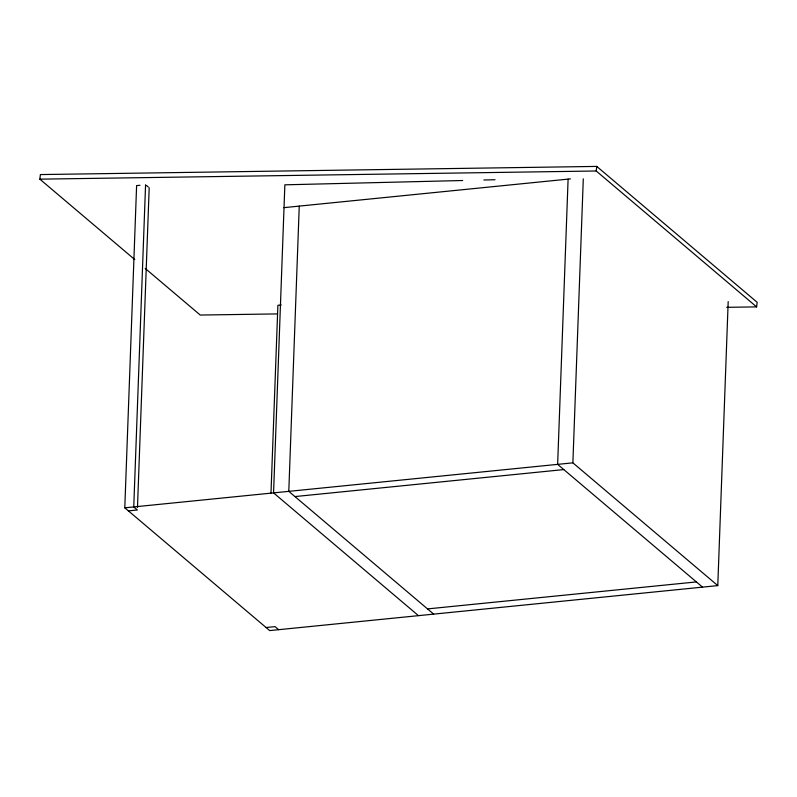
<?xml version="1.0" encoding="UTF-8"?>
<svg xmlns="http://www.w3.org/2000/svg" width="797" height="797" viewBox="0 0 797 797"><rect width="100%" height="100%" fill="white"/><g stroke="black" fill="none" stroke-linecap="round" stroke-linejoin="round"><path stroke-width="1.2" d="M728.189 301.605L717.778 585.606L269.695 630.586L124.79 507.819L136.606 185.611L139.973 185.273M145.572 184.715L133.757 506.922L137.373 509.99L128.417 510.887M137.473 507.5L149.188 187.783M270.99 493.164L277.884 305.311L281.241 304.972M299.254 206.114L288.793 491.36L433.688 614.128M568.102 179.126L557.641 464.362L702.536 587.13M717.778 585.606L572.874 462.838L583.294 178.837M134.753 259.563L39.85 179.156L40.388 174.573L596.764 166.414L757.15 302.302L756.612 306.885L726.734 307.323M756.612 306.885L596.226 170.996L596.764 166.414M284.021 207.638L570.443 178.887M124.79 507.819L572.874 462.838M294.95 496.571L563.798 469.582M427.531 608.908L696.379 581.92M266.068 627.518L275.025 626.621L278.651 629.69M462.698 180.511L284.858 184.824L273.56 492.885L418.455 615.653M483.839 180.002L495.037 179.733M39.85 179.156L596.226 170.996M277.406 313.908L200.236 315.044L145.193 268.41M146.479 185.482L148.292 187.016"/></g></svg>
